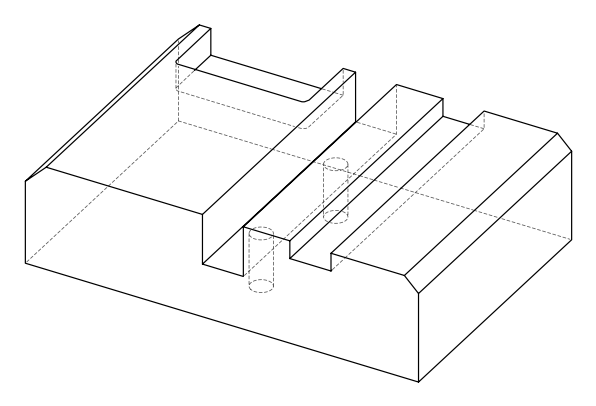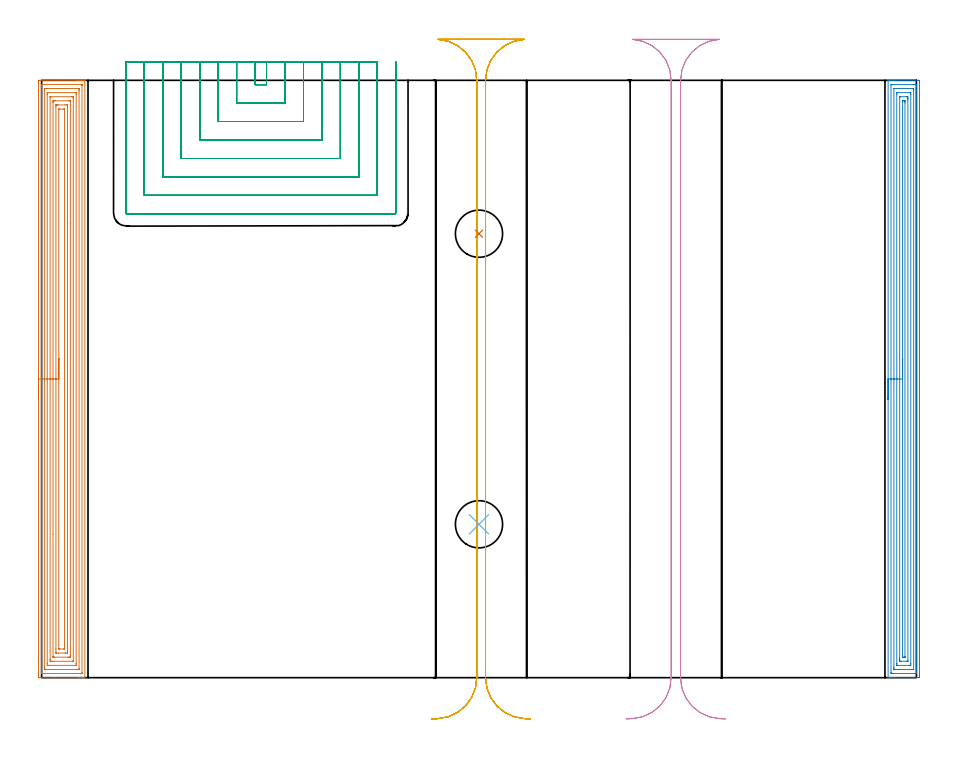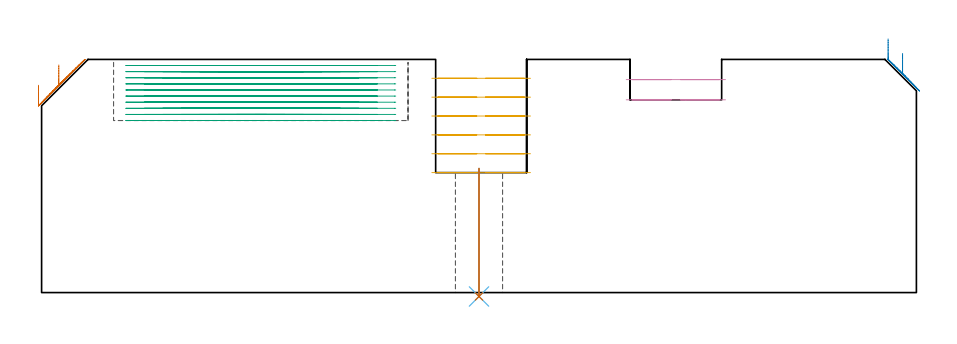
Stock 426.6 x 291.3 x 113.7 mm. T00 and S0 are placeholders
(PLAN: 7 operations, 3 tool changes, 91.2 min)
(1 AREA_MILL | FG_CHAMFER_SURFACE | UGT0205_001 | 19.08 min | 74389 mm3)
(2 AREA_MILL_1 | FG_CHAMFER_SURFACE_1 | UGT0205_001 | 14.22 min | 34097 mm3)
(3 MILL_SLOT | SLOT_PARTIAL_RECTANGULAR | NXT0201_011 | Follow Part, ap 3, ae 75% | 44.83 min | 303777 mm3)
(4 MILL_RECTANGULAR_SLOT | SLOT_RECTANGULAR | UGT0201_019 | Follow Part, ap 10, ae 75% | 3.2 min | 256077 mm3)
(5 MILL_RECTANGULAR_SLOT_1 | SLOT_RECTANGULAR_1 | UGT0201_019 | Follow Part, ap 10, ae 75% | 9.38 min | 712486 mm3)
(6 INDEXABLE_INSERT_DRILL_THROUGH_HOLE_FROM_SOLID | STEP1HOLE | NXT0302_017 | 0.26 min | 24181 mm3)
(7 INDEXABLE_INSERT_DRILL_THROUGH_HOLE_FROM_SOLID_1 | STEP1HOLE_1 | NXT0302_017 | 0.26 min | 24365 mm3)
(TOOL UGT0205_001 | Chamfer Mill 20 x 3 x 45 deg. | D20 FL50 Z2)
(TOOL NXT0201_011 | ENDMILL 12mm [2P460-1200-NA 1630] | D12 FL38 Z6)
(TOOL UGT0201_019 | End mill 40 mm | D40 FL63 Z6)
(TOOL NXT0302_017 | Index. Insert Drill 23mm [880-D2300L25-05] | D23 PA176 FL115 Z2)
(OP 1 AREA_MILL)
G17 G21 G94 G90
T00 M6
G54
G17 G0 G90 X-1.5 Y135.65 S1061 M3
G43 Z123.7 H0
Z101.1
G94 G1 Y135.688 Z100.228 F250.
Y135.802 Z99.364
Y135.991 Z98.512
Y136.253 Z97.68
Y136.587 Z96.874
Y136.99 Z96.1
Y137.459 Z95.364
Y137.99 Z94.672
Y138.579 Z94.029
Y139.222 Z93.44
Y139.914 Z92.908
Y140.65 Z92.44
Y141.424 Z92.037
Y142.23 Z91.703
Y143.062 Z91.441
Y143.914 Z91.252
Y144.778 Z91.138
Y145.65 Z91.1
Y290.398
X-1.499 Y290.693 Z91.101
X-1.493 Y291.284 Z91.104
X-1.492 Y291.293 Z91.106
X-0.903 Y291.3 Z91.695
X17.22 Z109.815
X17.827 Z110.421
X18.398 Z110.994
X18.719 Z111.315
X19.289 Z111.886
X19.611 Z112.206
X20.253 Z112.853
X20.67 Z113.269
X21.046 Y291.297 Z113.638
X21.074 Y291.295 Z113.665
X21.097 Y291.29 Z113.688
X21.1 Y291.139 Z113.7
Y0.161
X21.097 Y0.01 Z113.688
X21.048 Y0.008 Z113.639
X20.669 Y0. Z113.269
X20.254 Z112.853
X19.611 Z112.206
X18.397 Z110.994
X17.827 Z110.421
X6.232 Z98.83
X-0.903 Y0.001 Z91.695
X-1.13 Y0.002 Z91.467
X-1.492 Y0.007 Z91.106
X-1.493 Y0.016 Z91.104
X-1.498 Y0.607 Z91.102
X-1.5 Y1.205 Z91.1
Y145.65
X-0.086 Z92.514
Y288.983
X-0.085 Y289.058 Z92.515
X-0.081 Y289.208 Z92.519
X-0.077 Y289.291 Z92.523
X-0.059 Y289.294 Z92.541
X-0.011 Y289.297 Z92.589
X0.489 Y289.3 Z93.089
X19.219 Z111.819
X19.611 Y289.297 Z112.211
X19.666 Y289.294 Z112.266
X19.676 Y289.291 Z112.276
X19.68 Y289.233 Z112.28
X19.684 Y289.133 Z112.284
X19.685 Y288.983 Z112.285
X19.686 Y288.908 Z112.286
Y2.317
X19.685 Y2.242 Z112.285
X19.681 Y2.093 Z112.281
X19.677 Y2.009 Z112.277
X19.659 Y2.006 Z112.259
X19.611 Y2.003 Z112.211
X19.111 Y2. Z111.711
X0.381 Z92.981
X-0.011 Y2.003 Z92.589
X-0.066 Y2.006 Z92.534
X-0.077 Y2.009 Z92.523
X-0.081 Y2.067 Z92.519
X-0.084 Y2.167 Z92.516
X-0.086 Y2.467 Z92.514
Y145.65
X1.328 Z93.928
X1.329 Y286.675 Z93.929
X1.33 Y287.123 Z93.93
X1.333 Y287.233 Z93.933
X1.335 Y287.28 Z93.935
X1.419 Y287.29 Z94.019
X1.598 Y287.298 Z94.198
X1.773 Y287.299 Z94.373
X2.488 Y287.3 Z95.088
X18.004 Y287.299 Z110.604
X18.122 Y287.297 Z110.722
X18.216 Y287.292 Z110.816
X18.265 Y287.287 Z110.865
X18.267 Y287.27 Z110.867
X18.269 Y287.123 Z110.869
X18.271 Y286.678 Z110.871
Y286.23
Y4.625
X18.269 Y4.177 Z110.869
X18.267 Y4.067 Z110.867
X18.265 Y4.02 Z110.865
X18.181 Y4.01 Z110.781
X18.002 Y4.002 Z110.602
X17.827 Y4.001 Z110.427
X17.112 Y4. Z109.712
X1.596 Y4.001 Z94.196
X1.478 Y4.003 Z94.078
X1.383 Y4.008 Z93.983
X1.335 Y4.013 Z93.935
X1.333 Y4.03 Z93.933
X1.331 Y4.177 Z93.931
X1.329 Y4.622 Z93.929
X1.328 Y5.07 Z93.928
Y145.65
X2.743 Z95.343
Y284.445
X2.744 Y285.258 Z95.344
X2.746 Y285.285 Z95.346
X2.749 Y285.29 Z95.349
X2.757 Y285.294 Z95.357
X2.809 Y285.298 Z95.409
X2.916 Y285.299 Z95.516
X3.13 Y285.3 Z95.73
X16.487 Y285.299 Z109.087
X16.691 Y285.298 Z109.291
X16.792 Y285.294 Z109.392
X16.841 Y285.29 Z109.441
X16.851 Y285.283 Z109.451
X16.857 Y284.445 Z109.457
Y6.855
X16.856 Y6.042 Z109.456
X16.854 Y6.016 Z109.454
X16.851 Y6.01 Z109.451
X16.843 Y6.006 Z109.443
X16.791 Y6.002 Z109.391
X16.684 Y6.001 Z109.284
X16.47 Y6. Z109.07
X3.113 Y6.001 Z95.713
X2.909 Y6.002 Z95.509
X2.808 Y6.006 Z95.408
X2.759 Y6.01 Z95.359
X2.749 Y6.017 Z95.349
X2.743 Y6.855 Z95.343
Y145.65
X4.157 Z96.757
Y282.951
X4.159 Y283.244 Z96.759
X4.162 Y283.281 Z96.762
X4.165 Y283.291 Z96.765
X4.17 Y283.294 Z96.77
X4.209 Y283.298 Z96.809
X4.289 Y283.299 Z96.889
X4.449 Y283.3 Z97.049
X14.512 Z107.112
X15.151 Y283.297 Z107.751
X15.411 Y283.292 Z108.011
X15.437 Y283.28 Z108.037
X15.438 Y283.265 Z108.038
X15.442 Y282.66 Z108.042
X15.443 Y282.368 Z108.043
Y8.349
X15.44 Y8.056 Z108.04
X15.438 Y8.019 Z108.038
X15.435 Y8.009 Z108.035
X15.43 Y8.006 Z108.03
X15.391 Y8.002 Z107.991
X15.311 Y8.001 Z107.911
X15.151 Y8. Z107.751
X5.088 Z97.688
X4.449 Y8.003 Z97.049
X4.189 Y8.008 Z96.789
X4.163 Y8.02 Z96.763
X4.161 Y8.035 Z96.761
X4.158 Y8.64 Z96.758
X4.157 Y8.932 Z96.757
Y145.65
X5.571 Z98.171
Y280.644
X5.573 Y280.875 Z98.173
X5.576 Y281.205 Z98.176
X5.578 Y281.279 Z98.178
X5.666 Y281.29 Z98.266
X5.811 Y281.297 Z98.411
X6.232 Y281.299 Z98.832
X6.699 Y281.3 Z99.299
X13.368 Z105.968
X13.836 Y281.298 Z106.436
X13.988 Y281.292 Z106.588
X14.019 Y281.29 Z106.619
X14.022 Y281.237 Z106.622
X14.026 Y281.108 Z106.626
X14.028 Y280.875 Z106.628
X14.029 Y221.392 Z106.629
X14.028 Y10.657 Z106.628
X14.027 Y10.425 Z106.627
X14.024 Y10.095 Z106.624
X14.022 Y10.021 Z106.622
X13.934 Y10.01 Z106.534
X13.789 Y10.003 Z106.389
X13.368 Y10.001 Z105.968
X12.901 Y10. Z105.501
X6.232 Z98.832
X5.764 Y10.002 Z98.364
X5.612 Y10.008 Z98.212
X5.581 Y10.01 Z98.181
X5.578 Y10.063 Z98.178
X5.574 Y10.192 Z98.174
X5.572 Y10.425 Z98.172
X5.571 Y69.959 Z98.171
Y145.65
X6.985 Z99.585
Y278.336
X6.987 Y279.089 Z99.587
X6.989 Y279.225 Z99.589
X6.992 Y279.272 Z99.592
X6.998 Y279.29 Z99.598
X7.02 Y279.292 Z99.62
X7.124 Y279.296 Z99.724
X7.806 Y279.3 Z100.406
X8.016 Z100.616
X11.373 Z103.973
X12.266 Z104.866
X12.476 Y279.297 Z105.076
X12.545 Y279.294 Z105.145
X12.596 Y279.29 Z105.196
X12.608 Y279.227 Z105.208
X12.611 Y279.089 Z105.211
X12.613 Y278.952 Z105.213
X12.615 Y278.197 Z105.215
Y278.058
Y12.964
X12.613 Y12.211 Z105.213
X12.611 Y12.075 Z105.211
X12.608 Y12.028 Z105.208
X12.602 Y12.01 Z105.202
X12.58 Y12.008 Z105.18
X12.476 Y12.004 Z105.076
X11.794 Y12. Z104.394
X11.584 Z104.184
X8.227 Z100.827
X7.334 Z99.934
X7.124 Y12.003 Z99.724
X7.054 Y12.006 Z99.654
X7.004 Y12.01 Z99.604
X6.992 Y12.073 Z99.592
X6.989 Y12.211 Z99.589
X6.987 Y12.348 Z99.587
X6.985 Y13.996 Z99.585
Y145.65
X8.4 Z101.
Y276.92
X8.402 Y277.09 Z101.002
X8.407 Y277.225 Z101.007
X8.415 Y277.29 Z101.015
X8.465 Y277.293 Z101.065
X8.908 Y277.3 Z101.508
X10.692 Z103.292
X11.134 Y277.293 Z103.734
X11.185 Y277.29 Z103.785
X11.194 Y277.26 Z103.794
X11.198 Y277.204 Z103.798
X11.2 Y277.149 Z103.8
Y14.38
X11.198 Y14.21 Z103.798
X11.193 Y14.075 Z103.793
X11.185 Y14.01 Z103.785
X11.135 Y14.007 Z103.735
X10.692 Y14. Z103.292
X8.908 Z101.508
X8.466 Y14.007 Z101.066
X8.415 Y14.01 Z101.015
X8.406 Y14.04 Z101.006
X8.402 Y14.096 Z101.002
X8.4 Y14.151 Z101.
Y145.65
Y146.522 Z101.038
Y147.387 Z101.151
Y148.238 Z101.34
Y149.07 Z101.603
Y149.876 Z101.936
Y150.65 Z102.339
Y151.386 Z102.808
Y152.078 Z103.339
Y152.721 Z103.928
Y153.31 Z104.572
Y153.842 Z105.264
Y154.31 Z106.
Y154.713 Z106.773
Y155.047 Z107.579
Y155.309 Z108.411
Y155.498 Z109.263
Y155.612 Z110.128
Y155.65 Z111.
G0 Z123.7
M5
M2
(OP 2 AREA_MILL_1)
G17 G21 G94 G90
T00 M6
G54
G17 G0 G90 X412.8 Y135.65 S1061 M3
G43 Z123.7 H0
G94 G1 Y135.688 Z122.828 F250.
Y135.802 Z121.963
Y135.991 Z121.112
Y136.253 Z120.28
Y136.587 Z119.474
Y136.99 Z118.7
Y137.458 Z117.964
Y137.99 Z117.272
Y138.579 Z116.629
Y139.222 Z116.039
Y139.914 Z115.508
Y140.65 Z115.04
Y141.424 Z114.637
Y142.23 Z114.303
Y143.062 Z114.041
Y143.914 Z113.852
Y144.778 Z113.738
Y145.65 Z113.7
Y291.139
X412.803 Y291.291 Z113.688
X412.836 Y291.3 Z113.655
X413.193 Z113.306
X413.593 Z112.906
X414.233 Z112.262
X415.441 Z111.056
X416.009 Z110.485
X427.555 Z98.942
X427.841 Y291.298 Z98.656
X428.092 Y291.29 Z98.406
X428.099 Y291.038 Z98.399
X428.1 Y0.952 Z98.4
X428.099 Y0.607 Z98.401
X428.094 Y0.065 Z98.403
X428.092 Y0.008 Z98.406
X427.555 Y0. Z98.942
X416.009 Z110.485
X415.441 Z111.056
X415.121 Z111.375
X414.553 Z111.943
X414.233 Z112.262
X413.593 Z112.906
X413.193 Z113.307
X412.836 Z113.655
X412.802 Y0.009 Z113.688
X412.8 Y0.161 Z113.7
Y145.65
X414.214 Z112.286
X414.215 Y288.926 Z112.285
X414.233 Y289.29 Z112.267
X414.732 Y289.299 Z111.768
X425.779 Y289.3 Z100.721
X426.278 Y289.299 Z100.222
X426.667 Y289.29 Z99.833
X426.685 Y288.908 Z99.815
X426.686 Y288.889 Z99.814
X426.685 Y2.374 Z99.815
X426.667 Y2.01 Z99.833
X426.168 Y2.001 Z100.332
X415.121 Y2. Z111.379
X414.622 Y2.001 Z111.878
X414.233 Y2.01 Z112.267
X414.215 Y2.392 Z112.285
X414.214 Y2.411 Z112.286
Y145.65
X415.628 Z110.872
X415.629 Y287.218 Z110.871
X415.632 Y287.265 Z110.868
X415.634 Y287.282 Z110.866
X415.657 Y287.29 Z110.843
X415.834 Y287.299 Z110.666
X424.891 Y287.3 Z101.609
X425.067 Y287.298 Z101.433
X425.185 Y287.293 Z101.315
X425.265 Y287.287 Z101.235
X425.268 Y287.25 Z101.232
X425.27 Y287.123 Z101.23
X425.271 Y286.74 Z101.229
X425.272 Y286.23 Z101.228
X425.271 Y4.082 Z101.229
X425.268 Y4.035 Z101.232
X425.265 Y4.018 Z101.235
X425.243 Y4.01 Z101.257
X425.066 Y4.001 Z101.434
X416.009 Y4. Z110.491
X415.833 Y4.002 Z110.667
X415.715 Y4.007 Z110.785
X415.635 Y4.013 Z110.865
X415.632 Y4.05 Z110.868
X415.63 Y4.177 Z110.87
X415.629 Y4.56 Z110.871
X415.628 Y5.07 Z110.872
Y145.65
X417.043 Z109.457
Y284.445
X417.047 Y285.187 Z109.453
X417.05 Y285.288 Z109.45
X417.148 Y285.293 Z109.352
X417.36 Y285.297 Z109.14
X417.786 Y285.3 Z108.714
X423.152 Z103.348
X423.553 Y285.298 Z102.947
X423.754 Y285.294 Z102.746
X423.848 Y285.29 Z102.652
X423.85 Y285.222 Z102.65
X423.857 Y284.591 Z102.643
Y284.445
Y6.855
X423.853 Y6.113 Z102.647
X423.85 Y6.012 Z102.65
X423.752 Y6.007 Z102.748
X423.54 Y6.003 Z102.96
X423.114 Y6. Z103.386
X417.748 Z108.752
X417.347 Y6.002 Z109.153
X417.146 Y6.006 Z109.354
X417.052 Y6.01 Z109.448
X417.05 Y6.077 Z109.45
X417.043 Y6.709 Z109.457
Y6.855
Y145.65
X418.457 Z108.043
Y282.877
X418.459 Y283.096 Z108.041
X418.462 Y283.24 Z108.038
X418.464 Y283.286 Z108.036
X418.476 Y283.29 Z108.024
X418.515 Y283.294 Z107.985
X418.674 Y283.298 Z107.826
X418.925 Y283.3 Z107.575
X421.59 Y283.299 Z104.91
X422.226 Y283.293 Z104.274
X422.432 Y283.29 Z104.068
X422.439 Y282.878 Z104.061
X422.442 Y282.66 Z104.058
X422.443 Y282.442 Z104.057
Y281.767
Y8.423
X422.441 Y8.204 Z104.059
X422.438 Y8.06 Z104.062
X422.436 Y8.014 Z104.064
X422.424 Y8.01 Z104.076
X422.385 Y8.006 Z104.115
X422.226 Y8.002 Z104.274
X421.975 Y8. Z104.525
X419.31 Y8.001 Z107.19
X418.674 Y8.007 Z107.826
X418.468 Y8.01 Z108.032
X418.461 Y8.422 Z108.039
X418.458 Y8.64 Z108.042
X418.457 Y8.858 Z108.043
Y9.533
Y145.65
X419.871 Z106.629
X419.872 Y281.165 Z106.628
X419.873 Y281.238 Z106.627
X419.875 Y281.273 Z106.625
X419.877 Y281.285 Z106.623
X419.887 Y281.29 Z106.613
X420.03 Y281.297 Z106.47
X420.45 Y281.298 Z106.05
X420.918 Y281.296 Z105.582
X421.01 Y281.29 Z105.49
X421.022 Y281.283 Z105.478
X421.025 Y281.254 Z105.475
X421.027 Y281.187 Z105.473
X421.028 Y280.875 Z105.472
X421.029 Y280.293 Z105.471
X421.028 Y10.135 Z105.472
X421.027 Y10.062 Z105.473
X421.025 Y10.027 Z105.475
X421.023 Y10.015 Z105.477
X421.013 Y10.01 Z105.487
X420.87 Y10.003 Z105.63
X420.45 Y10.002 Z106.05
X419.982 Y10.004 Z106.518
X419.89 Y10.01 Z106.61
X419.878 Y10.017 Z106.622
X419.875 Y10.046 Z106.625
X419.873 Y10.113 Z106.627
X419.872 Y10.425 Z106.628
X419.871 Y11.007 Z106.629
Y145.65
Y146.522 Z106.667
Y147.386 Z106.781
Y148.238 Z106.97
Y149.07 Z107.232
Y149.876 Z107.566
Y150.65 Z107.969
Y151.386 Z108.437
Y152.078 Z108.968
Y152.721 Z109.558
Y153.31 Z110.201
Y153.842 Z110.893
Y154.31 Z111.629
Y154.713 Z112.403
Y155.047 Z113.209
Y155.309 Z114.041
Y155.498 Z114.892
Y155.612 Z115.757
Y155.65 Z116.629
G0 Z123.7
M5
M2
(OP 3 MILL_SLOT)
G17 G21 G94 G90
T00 M6
G54
G17 G0 G90 X104.1 Y300.3 S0 M3
G43 Z123.7 H1
Z110.72
G94 G1 Y297.3 F250.
Y289.2 F500.
X109.7
Y297.3
Y300.3 F250.
X95.1
Y297.3
Y280.2 F500.
X118.7
Y297.3
Y300.3 F250.
X86.1
Y297.3
Y271.2 F500.
X127.7
Y297.3
Y300.3 F250.
X77.1
Y297.3
Y262.2 F500.
X136.7
Y297.3
Y300.3 F250.
X68.1
Y297.3
Y253.2 F500.
X145.7
Y297.3
Y300.3 F250.
X59.1
Y297.3
Y244.2 F500.
X154.7
Y297.3
Y300.3 F250.
X50.1
Y297.3
Y235.2 F500.
X163.7
Y297.3
Y300.3 F250.
X41.1
Y297.3
Y226.7 F500.
G3 X41.6 Y226.2 R0.5
G1 X172.2
G3 X172.7 Y226.7 R0.5
G1 Y297.3
Y300.3 F250.
G0 X104.1 Z107.74
G1 Y297.3
Y289.2 F500.
X109.7
Y297.3
Y300.3 F250.
X95.1
Y297.3
Y280.2 F500.
X118.7
Y297.3
Y300.3 F250.
X86.1
Y297.3
Y271.2 F500.
X127.7
Y297.3
Y300.3 F250.
X77.1
Y297.3
Y262.2 F500.
X136.7
Y297.3
Y300.3 F250.
X68.1
Y297.3
Y253.2 F500.
X145.7
Y297.3
Y300.3 F250.
X59.1
Y297.3
Y244.2 F500.
X154.7
Y297.3
Y300.3 F250.
X50.1
Y297.3
Y235.2 F500.
X163.7
Y297.3
Y300.3 F250.
X41.1
Y297.3
Y226.7 F500.
G3 X41.6 Y226.2 R0.5
G1 X172.2
G3 X172.7 Y226.7 R0.5
G1 Y297.3
Y300.3 F250.
G0 X104.1 Z104.76
G1 Y297.3
Y289.2 F500.
X109.7
Y297.3
Y300.3 F250.
X95.1
Y297.3
Y280.2 F500.
X118.7
Y297.3
Y300.3 F250.
X86.1
Y297.3
Y271.2 F500.
X127.7
Y297.3
Y300.3 F250.
X77.1
Y297.3
Y262.2 F500.
X136.7
Y297.3
Y300.3 F250.
X68.1
Y297.3
Y253.2 F500.
X145.7
Y297.3
Y300.3 F250.
X59.1
Y297.3
Y244.2 F500.
X154.7
Y297.3
Y300.3 F250.
X50.1
Y297.3
Y235.2 F500.
X163.7
Y297.3
Y300.3 F250.
X41.1
Y297.3
Y226.7 F500.
G3 X41.6 Y226.2 R0.5
G1 X172.2
G3 X172.7 Y226.7 R0.5
G1 Y297.3
Y300.3 F250.
G0 X104.1 Z101.78
G1 Y297.3
Y289.2 F500.
X109.7
Y297.3
Y300.3 F250.
X95.1
Y297.3
Y280.2 F500.
X118.7
Y297.3
Y300.3 F250.
X86.1
Y297.3
Y271.2 F500.
X127.7
Y297.3
Y300.3 F250.
X77.1
Y297.3
Y262.2 F500.
X136.7
Y297.3
Y300.3 F250.
X68.1
Y297.3
Y253.2 F500.
X145.7
Y297.3
Y300.3 F250.
X59.1
Y297.3
Y244.2 F500.
X154.7
Y297.3
Y300.3 F250.
X50.1
Y297.3
Y235.2 F500.
X163.7
Y297.3
Y300.3 F250.
X41.1
Y297.3
Y226.7 F500.
G3 X41.6 Y226.2 R0.5
G1 X172.2
G3 X172.7 Y226.7 R0.5
G1 Y297.3
Y300.3 F250.
G0 X104.1 Z98.8
G1 Y297.3
Y289.2 F500.
X109.7
Y297.3
Y300.3 F250.
X95.1
Y297.3
Y280.2 F500.
X118.7
Y297.3
Y300.3 F250.
X86.1
Y297.3
Y271.2 F500.
X127.7
Y297.3
Y300.3 F250.
X77.1
Y297.3
Y262.2 F500.
X136.7
Y297.3
Y300.3 F250.
X68.1
Y297.3
Y253.2 F500.
X145.7
Y297.3
Y300.3 F250.
X59.1
Y297.3
Y244.2 F500.
X154.7
Y297.3
Y300.3 F250.
X50.1
Y297.3
Y235.2 F500.
X163.7
Y297.3
Y300.3 F250.
X41.1
Y297.3
Y226.7 F500.
G3 X41.6 Y226.2 R0.5
G1 X172.2
G3 X172.7 Y226.7 R0.5
G1 Y297.3
Y300.3 F250.
G0 X104.1 Z95.82
G1 Y297.3
Y289.2 F500.
X109.7
Y297.3
Y300.3 F250.
X95.1
Y297.3
Y280.2 F500.
X118.7
Y297.3
Y300.3 F250.
X86.1
Y297.3
Y271.2 F500.
X127.7
Y297.3
Y300.3 F250.
X77.1
Y297.3
Y262.2 F500.
X136.7
Y297.3
Y300.3 F250.
X68.1
Y297.3
Y253.2 F500.
X145.7
Y297.3
Y300.3 F250.
X59.1
Y297.3
Y244.2 F500.
X154.7
Y297.3
Y300.3 F250.
X50.1
Y297.3
Y235.2 F500.
X163.7
Y297.3
Y300.3 F250.
X41.1
Y297.3
Y226.7 F500.
G3 X41.6 Y226.2 R0.5
G1 X172.2
G3 X172.7 Y226.7 R0.5
G1 Y297.3
Y300.3 F250.
G0 X104.1 Z92.84
G1 Y297.3
Y289.2 F500.
X109.7
Y297.3
Y300.3 F250.
X95.1
Y297.3
Y280.2 F500.
X118.7
Y297.3
Y300.3 F250.
X86.1
Y297.3
Y271.2 F500.
X127.7
Y297.3
Y300.3 F250.
X77.1
Y297.3
Y262.2 F500.
X136.7
Y297.3
Y300.3 F250.
X68.1
Y297.3
Y253.2 F500.
X145.7
Y297.3
Y300.3 F250.
X59.1
Y297.3
Y244.2 F500.
X154.7
Y297.3
Y300.3 F250.
X50.1
Y297.3
Y235.2 F500.
X163.7
Y297.3
Y300.3 F250.
X41.1
Y297.3
Y226.7 F500.
G3 X41.6 Y226.2 R0.5
G1 X172.2
G3 X172.7 Y226.7 R0.5
G1 Y297.3
Y300.3 F250.
G0 X104.1 Z89.86
G1 Y297.3
Y289.2 F500.
X109.7
Y297.3
Y300.3 F250.
X95.1
Y297.3
Y280.2 F500.
X118.7
Y297.3
Y300.3 F250.
X86.1
Y297.3
Y271.2 F500.
X127.7
Y297.3
Y300.3 F250.
X77.1
Y297.3
Y262.2 F500.
X136.7
Y297.3
Y300.3 F250.
X68.1
Y297.3
Y253.2 F500.
X145.7
Y297.3
Y300.3 F250.
X59.1
Y297.3
Y244.2 F500.
X154.7
Y297.3
Y300.3 F250.
X50.1
Y297.3
Y235.2 F500.
X163.7
Y297.3
Y300.3 F250.
X41.1
Y297.3
Y226.7 F500.
G3 X41.6 Y226.2 R0.5
G1 X172.2
G3 X172.7 Y226.7 R0.5
G1 Y297.3
Y300.3 F250.
G0 X104.1 Z86.88
G1 Y297.3
Y289.2 F500.
X109.7
Y297.3
Y300.3 F250.
X95.1
Y297.3
Y280.2 F500.
X118.7
Y297.3
Y300.3 F250.
X86.1
Y297.3
Y271.2 F500.
X127.7
Y297.3
Y300.3 F250.
X77.1
Y297.3
Y262.2 F500.
X136.7
Y297.3
Y300.3 F250.
X68.1
Y297.3
Y253.2 F500.
X145.7
Y297.3
Y300.3 F250.
X59.1
Y297.3
Y244.2 F500.
X154.7
Y297.3
Y300.3 F250.
X50.1
Y297.3
Y235.2 F500.
X163.7
Y297.3
Y300.3 F250.
X41.1
Y297.3
Y226.7 F500.
G3 X41.6 Y226.2 R0.5
G1 X172.2
G3 X172.7 Y226.7 R0.5
G1 Y297.3
Y300.3 F250.
G0 X104.1 Z83.9
G1 Y297.3
Y289.2 F500.
X109.7
Y297.3
Y300.3 F250.
X95.1
Y297.3
Y280.2 F500.
X118.7
Y297.3
Y300.3 F250.
X86.1
Y297.3
Y271.2 F500.
X127.7
Y297.3
Y300.3 F250.
X77.1
Y297.3
Y262.2 F500.
X136.7
Y297.3
Y300.3 F250.
X68.1
Y297.3
Y253.2 F500.
X145.7
Y297.3
Y300.3 F250.
X59.1
Y297.3
Y244.2 F500.
X154.7
Y297.3
Y300.3 F250.
X50.1
Y297.3
Y235.2 F500.
X163.7
Y297.3
Y300.3 F250.
X41.1
Y297.3
Y226.7 F500.
G3 X41.6 Y226.2 R0.5
G1 X172.2
G3 X172.7 Y226.7 R0.5
G1 Y297.3
Y300.3 F250.
G0 Z123.7
M5
M2
(OP 4 MILL_RECTANGULAR_SLOT)
G17 G21 G94 G90
T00 M6
G54
G17 G0 G90 X333.5 Y-20.134 S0 M3
G43 Z123.7 H0
Z103.85
G94 G1 X330.505 Y-19.97 F250.
G2 X311.603 Y-0.32 R20. F500.
X311.6 Y0. R20. F429.
G1 Y269.68
Y291.3 F500.
G2 X330.505 Y311.27 R20.
G1 Y311.3
X288.095
Y311.27
G2 X307. Y291.3 R20.
G1 Y0.
G2 X288.095 Y-19.97 R20.
G1 X285.1 Y-20.134 F250.
G0 X333.5 Z94.
G1 X330.505 Y-19.97
G2 X314.204 Y-9.868 R20. F500.
X311.6 Y0. R20. F447.
G1 Y269.68
Y291.3 F500.
G2 X330.505 Y311.27 R20.
G1 Y311.3
X288.095
Y311.27
G2 X307. Y291.3 R20.
G1 Y0.
G2 X288.095 Y-19.97 R20.
G1 X285.1 Y-20.134 F250.
G0 Z123.7
M5
M2
(OP 5 MILL_RECTANGULAR_SLOT_1)
G17 G21 G94 G90
T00 M6
G54
G17 G0 G90 X238.4 Y-20.134 S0 M3
G43 Z123.7 H0
Z104.5
G94 G1 X235.405 Y-19.97 F250.
G2 X216.5 Y0. R20. F500.
G1 Y291.3
G2 X235.405 Y311.27 R20.
G1 Y311.3
X193.295
Y311.27
G2 X212.2 Y291.3 R20.
G1 Y0.
G2 X193.295 Y-19.97 R20.
G1 X190.3 Y-20.134 F250.
G0 X238.4 Z95.3
G1 X235.405 Y-19.97
G2 X216.503 Y-0.32 R20. F500.
X216.5 Y0. R20. F448.
G1 Y269.68
Y291.3 F500.
G2 X235.405 Y311.27 R20.
G1 Y311.3
X193.295
Y311.27
G2 X212.2 Y291.3 R20.
G1 Y0.
G2 X193.295 Y-19.97 R20.
G1 X190.3 Y-20.134 F250.
G0 X238.4 Z86.1
G1 X235.405 Y-19.97
G2 X216.503 Y-0.32 R20. F500.
X216.5 Y0. R20. F448.
G1 Y269.68
Y291.3 F500.
G2 X235.405 Y311.27 R20.
G1 Y311.3
X193.295
Y311.27
G2 X212.2 Y291.3 R20.
G1 Y0.
G2 X193.295 Y-19.97 R20.
G1 X190.3 Y-20.134 F250.
G0 X238.4 Z76.9
G1 X235.405 Y-19.97
G2 X216.503 Y-0.32 R20. F500.
X216.5 Y0. R20. F448.
G1 Y269.68
Y291.3 F500.
G2 X235.405 Y311.27 R20.
G1 Y311.3
X193.295
Y311.27
G2 X212.2 Y291.3 R20.
G1 Y0.
G2 X193.295 Y-19.97 R20.
G1 X190.3 Y-20.134 F250.
G0 X238.4 Z67.7
G1 X235.405 Y-19.97
G2 X216.5 Y0. R20. F500.
G1 Y291.3
G2 X235.405 Y311.27 R20.
G1 Y311.3
X193.295
Y311.27
G2 X212.2 Y291.3 R20.
G1 Y0.
G2 X193.295 Y-19.97 R20.
G1 X190.3 Y-20.134 F250.
G0 X238.4 Z58.5
G1 X235.405 Y-19.97
G2 X216.503 Y-0.32 R20. F500.
X216.5 Y0. R20. F448.
G1 Y269.68
Y291.3 F500.
G2 X235.405 Y311.27 R20.
G1 Y311.3
X193.295
Y311.27
G2 X212.2 Y291.3 R20.
G1 Y0.
G2 X193.295 Y-19.97 R20.
G1 X190.3 Y-20.134 F250.
G0 Z123.7
M5
M2
(OP 6 INDEXABLE_INSERT_DRILL_THROUGH_HOLE_FROM_SOLID)
G17 G21 G94 G90
T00 M6
G54
G17 G0 G90 X213.3 Y74.8 S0 M3
G43 Z123.7 H1
G94 G81 G98 Z-1.902 F250. R60.5
G80
M5
M2
(OP 7 INDEXABLE_INSERT_DRILL_THROUGH_HOLE_FROM_SOLID_1)
G17 G21 G94 G90
T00 M6
G54
G17 G0 G90 X213.3 Y216.5 S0 M3
G43 Z123.7 H1
G94 G81 G98 Z-1.902 F250. R60.5
G80
M5
M2
